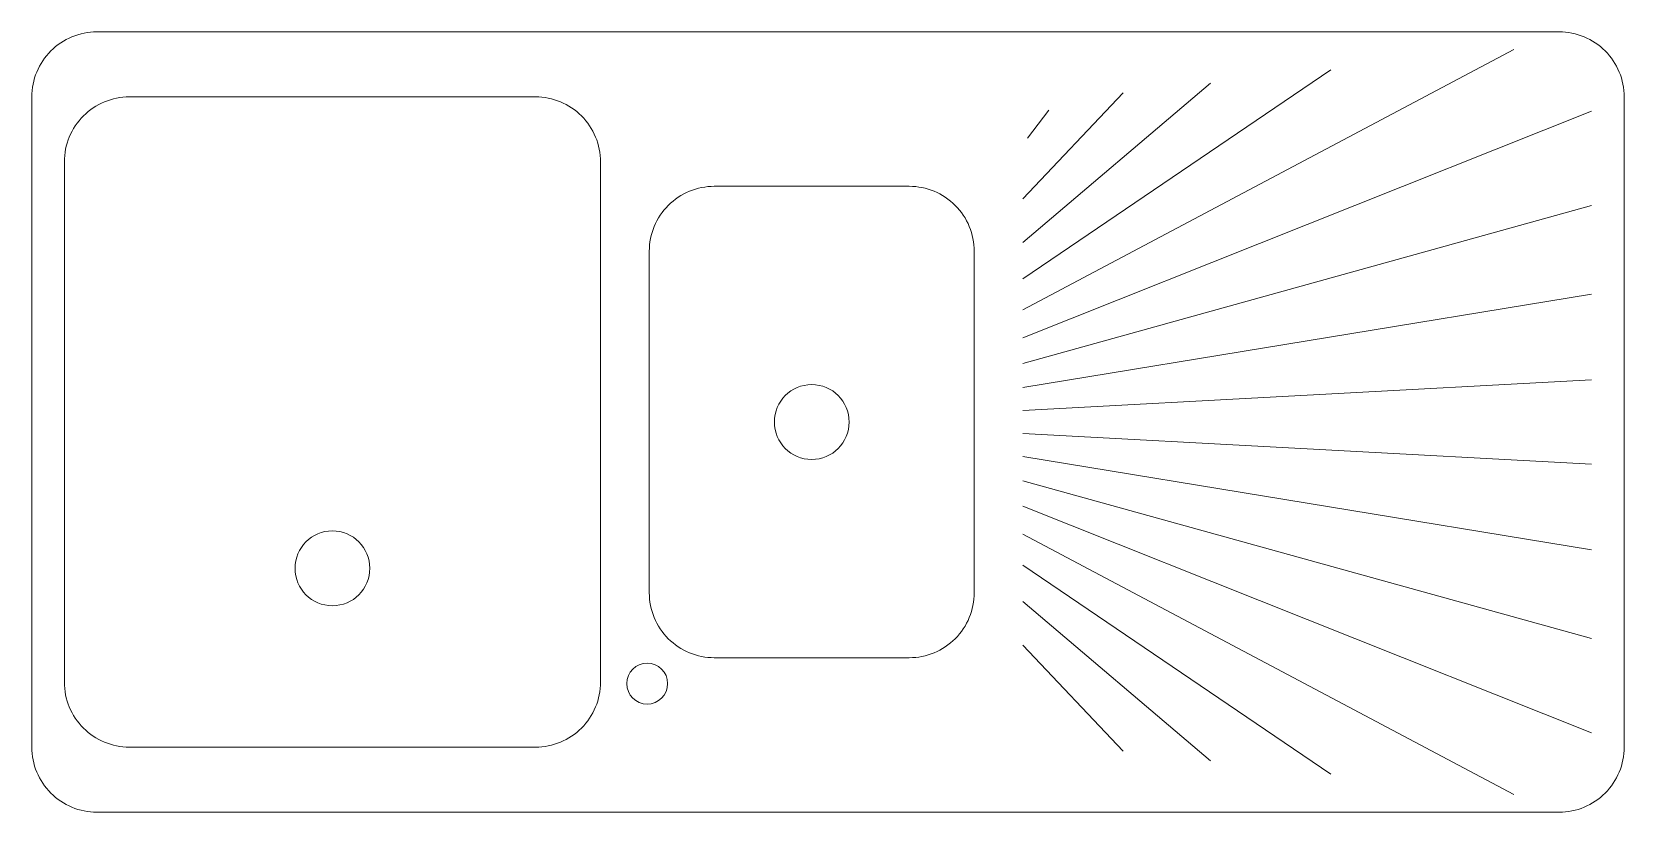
# Model space of a CAD drawing. Header units: millimetres. Extents: x 521 to 2566, y 309 to 1649.
# Drawn here: x 560.5 to 658.5, y 1361.9 to 1409.9 of the extents above; entities that cross this region are included whole.
import ezdxf

# ---------------------------------------------------------------- set-up
doc = ezdxf.new("R2010")
doc.units = ezdxf.units.MM
doc.layers.add('kitchen technics', color=250, linetype='Continuous')

# ---------------------------------------------------------------- blocks, each defined once
blk = doc.blocks.new('oliveri_pe301')
at = {"color": 8, "linetype": 'Continuous', "lineweight": 18}
for p, q in [((12, -17.108), (42.219, -1.087)), ((12, -15.186), (30.947, -2.339)), ((12, -12.958), (23.531, -3.163)), ((12, -10.276), (18.174, -3.758)), ((12, -18.82), (46.998, -4.876)), ((12, -20.391), (47, -10.673)), ((12, -21.869), (47, -16.131)), ((12, -23.295), (47, -21.398)), ((12, -24.705), (47, -26.602)), ((12, -26.131), (47, -31.869)), ((12, -27.609), (47, -37.327)), ((12, -29.18), (46.998, -43.124)), ((12, -30.892), (42.219, -46.913)), ((12, -32.814), (30.947, -45.661)), ((12, -35.042), (23.531, -44.837)), ((12, -37.724), (18.174, -44.242)), ((12.279, -41.469), (13.589, -43.192))]:
    blk.add_line(p, q, dxfattribs=at)
at = {"color": 7, "linetype": 'Continuous', "lineweight": 18, "flags": 128}
for points in [[(49, -4), (49, -44, -0.414214), (45, -48), (-45, -48, -0.414214), (-49, -44), (-49, -4, -0.414214), (-45, 0), (45, 0, -0.414214)], [(-14, -8), (-14, -40, -0.414214), (-18, -44), (-43, -44, -0.414214), (-47, -40), (-47, -8, -0.414214), (-43, -4), (-18, -4, -0.414214)], [(-7, -38.5), (5, -38.5, 0.414214), (9, -34.5), (9, -13.5, 0.414214), (5, -9.5), (-7, -9.5, 0.414214), (-11, -13.5), (-11, -34.5, 0.414214)]]:
    blk.add_lwpolyline(points, format="xyb", close=True, dxfattribs=at)
at = {"color": 7, "linetype": 'Continuous', "lineweight": 18}
for centre, radius in [((-11.129, -7.906), 1.259), ((-30.5, -15), 2.302), ((-1, -24), 2.302)]:
    blk.add_circle(centre, radius, dxfattribs=at)
blk = doc.blocks.new('sink_oliveri_pe301')
at = {"color": 7}
blk.add_blockref('oliveri_pe301', (0, 0), dxfattribs=at)

msp = doc.modelspace()

# ---------------------------------------------------------------- block references
at = {"layer": 'kitchen technics', "color": 18, "true_color": 0x000000, "xscale": -1, "rotation": 180}
msp.add_blockref('sink_oliveri_pe301', (609.476, 1361.854), dxfattribs=at)

doc.saveas('drawing.dxf')
